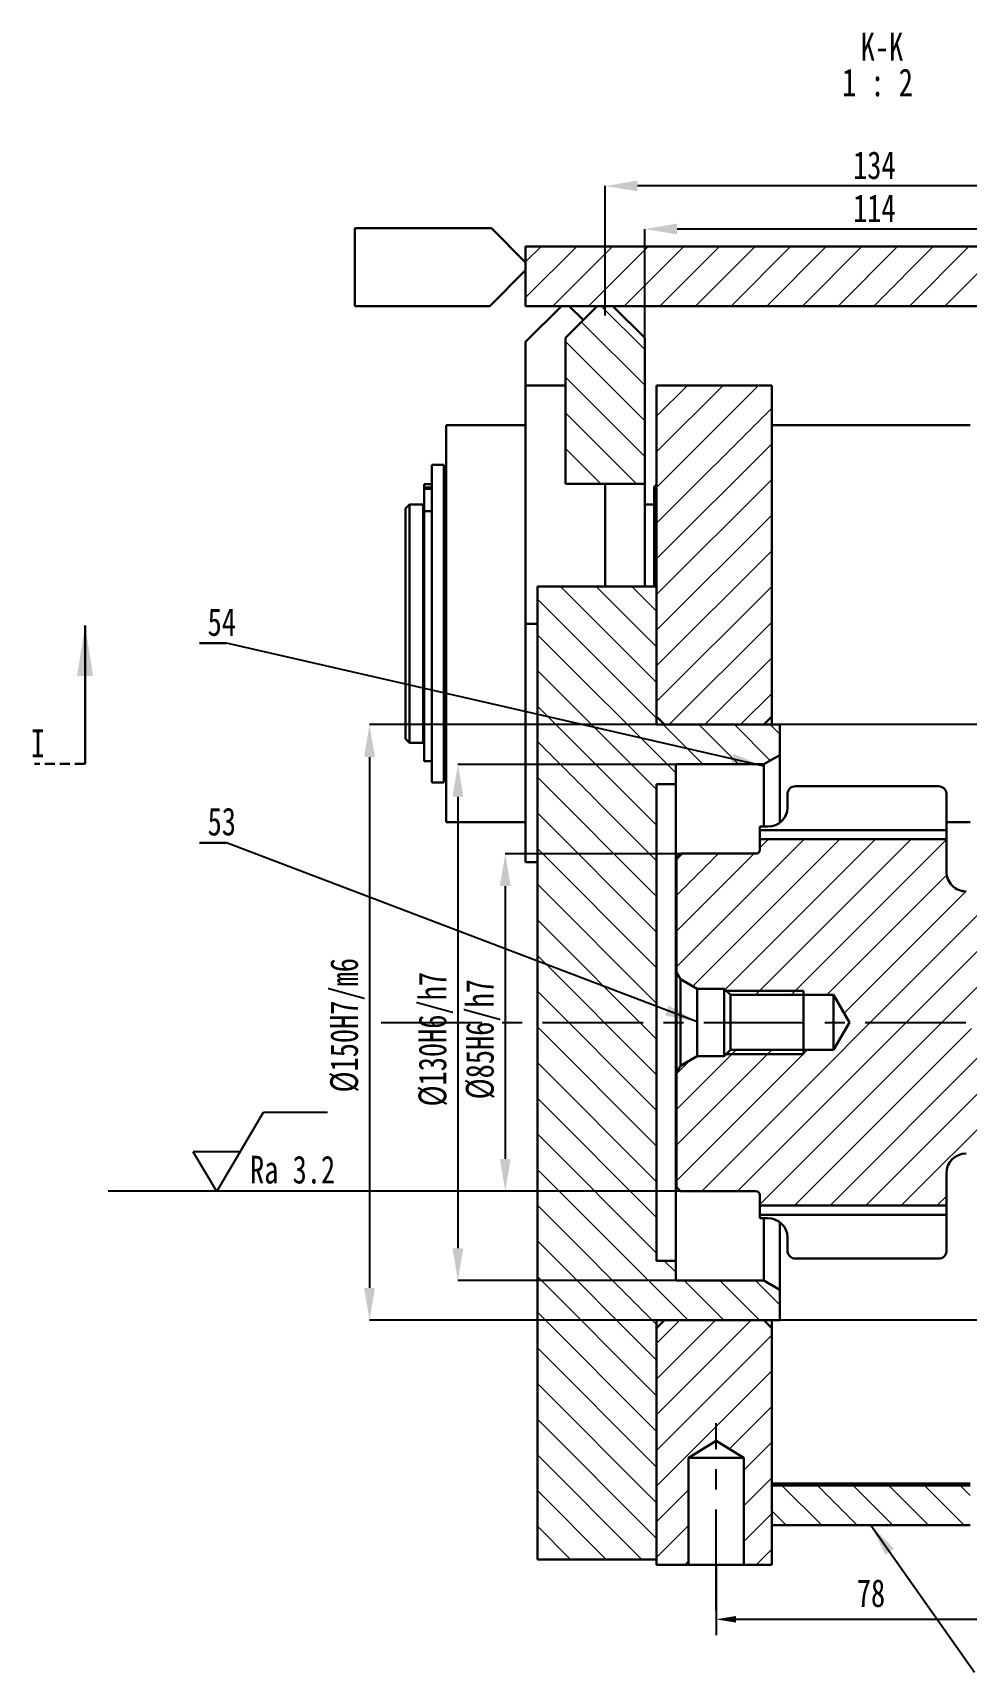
# Model space of a CAD drawing. Header units: millimetres. Extents: x 0 to 1189, y 0 to 841.
# Drawn here: x 609.5 to 727, y 287.4 to 493.8 of the extents above; entities that cross this region are included whole.
import ezdxf

# ---------------------------------------------------------------- set-up
doc = ezdxf.new("R2010")
doc.units = ezdxf.units.MM
doc.header["$PDSIZE"] = -1
doc.linetypes.add('CENTERX2', pattern=[20.32, 12.7, -2.54, 2.54, -2.54])
doc.linetypes.add('HIDDEN', pattern=[1.905, 1.27, -0.635])
doc.layers.get('0').update_dxf_attribs({"lineweight": 30})
doc.layers.add('10', color=7, linetype='Continuous', lineweight=25)
doc.layers.add('剖面线层', color=2, linetype='Continuous', lineweight=15)
doc.layers.add('图层11', color=7, linetype='CENTERX2')
doc.styles.add('SLDTEXTSTYLE0', font='hyswlongfangsong.ttf')
doc.styles.get("Standard").update_dxf_attribs({"font": 'hyswlongfangsong.ttf'})
doc.dimstyles.new('ISO-25', dxfattribs={"dimtxt": 2.5, "dimasz": 2.5, "dimexe": 1.25, "dimexo": 0.625, "dimtad": 1, "dimtxsty": 'Standard', "dimcen": 2.5, "dimadec": 0, "dimazin": 0, "dimtfac": 1, "dimtmove": 0, "dimatfit": 3, "dimfxl": 1, "dimarcsym": 0})
doc.dimstyles.new('SLDDIMSTYLE0', dxfattribs={"dimtxt": 3.5, "dimasz": 4.08, "dimexe": 0, "dimexo": 0.0625, "dimgap": 0.875, "dimtad": 2, "dimlfac": 2, "dimrnd": 1e-09, "dimzin": 12, "dimdsep": 46, "dimtxsty": 'SLDTEXTSTYLE0', "dimsah": 1, "dimcen": 0.09, "dimadec": 0, "dimazin": 3, "dimtfac": 1, "dimtofl": 0, "dimtmove": 0, "dimatfit": 3, "dimfxl": 1, "dimfrac": 2, "dimtolj": 1, "dimtzin": 12, "dimarcsym": 0})
doc.dimstyles.new('SLDDIMSTYLE3', dxfattribs={"dimtxt": 0.18, "dimasz": 4.08, "dimexe": 0, "dimexo": 0.0625, "dimgap": 0, "dimtad": 0, "dimtih": 1, "dimtoh": 1, "dimdec": 0, "dimrnd": 1e-09, "dimzin": 0, "dimdsep": 46, "dimtxsty": 'Standard', "dimsah": 1, "dimcen": 0.09, "dimadec": 0, "dimazin": 0, "dimtfac": 4.08, "dimtdec": 0, "dimtofl": 0, "dimtmove": 0, "dimatfit": 3, "dimfxl": 1, "dimfrac": 2, "dimtolj": 1, "dimtzin": 0, "dimarcsym": 0})
doc.dimstyles.new('SLDDIMSTYLE8', dxfattribs={"dimtxt": 3.5, "dimasz": 4.08, "dimexe": 0, "dimexo": 0.0625, "dimgap": 0.875, "dimtad": 2, "dimlfac": 2, "dimrnd": 1e-09, "dimzin": 12, "dimdsep": 46, "dimtxsty": 'SLDTEXTSTYLE0', "dimsah": 1, "dimcen": 0.09, "dimadec": 0, "dimazin": 3, "dimtfac": 1, "dimtofl": 0, "dimtmove": 0, "dimatfit": 3, "dimfxl": 1, "dimfrac": 2, "dimtolj": 1, "dimarcsym": 0})

# ---------------------------------------------------------------- blocks, each defined once
blk = doc.blocks.new('_D_34')
at = {"layer": '10', "color": 0, "lineweight": -2}
for p, q in [((686.54, 455.51), (686.54, 469.14)), ((739.46, 469.14), (690.62, 469.14)), ((743.54, 455.51), (743.54, 469.14))]:
    blk.add_line(p, q, dxfattribs=at)
at = {"layer": '10', "color": 0}
for points in [[(690.62, 469.82), (690.62, 468.46), (686.54, 469.14)], [(739.46, 469.82), (739.46, 468.46), (743.54, 469.14)]]:
    blk.add_solid(points, dxfattribs=at)
at = {"layer": 'Defpoints', "color": 0}
for p in [(686.54, 469.14), (686.54, 455.44), (743.54, 455.44)]:
    blk.add_point(p, dxfattribs=at)
at = {"layer": '10', "color": 0, "insert": (715.46, 473.51), "char_height": 3.5, "attachment_point": 2, "style": 'SLDTEXTSTYLE0'}
blk.add_mtext('\\A1;114', dxfattribs=at)
blk = doc.blocks.new('_D_35')
at = {"layer": '10', "color": 0, "lineweight": -2}
for p, q in [((681.54, 458.25), (681.54, 474.56)), ((744.46, 474.56), (685.62, 474.56)), ((748.54, 457.55), (748.54, 474.56))]:
    blk.add_line(p, q, dxfattribs=at)
at = {"layer": '10', "color": 0}
for points in [[(685.62, 475.24), (685.62, 473.88), (681.54, 474.56)], [(744.46, 475.24), (744.46, 473.88), (748.54, 474.56)]]:
    blk.add_solid(points, dxfattribs=at)
at = {"layer": 'Defpoints', "color": 0}
for p in [(681.54, 474.56), (681.54, 458.19), (748.54, 457.49)]:
    blk.add_point(p, dxfattribs=at)
at = {"layer": '10', "color": 0, "insert": (715.46, 478.93), "char_height": 3.5, "attachment_point": 2, "style": 'SLDTEXTSTYLE0'}
blk.add_mtext('\\A1;134', dxfattribs=at)
blk = doc.blocks.new('_D_36')
at = {"layer": '10', "color": 0, "lineweight": -2}
for p, q in [((690.98, 390.49), (668.97, 390.49)), ((668.97, 386.41), (668.97, 352.07)), ((690.98, 347.99), (668.97, 347.99))]:
    blk.add_line(p, q, dxfattribs=at)
at = {"layer": '10', "color": 0}
for points in [[(668.29, 386.41), (669.65, 386.41), (668.97, 390.49)], [(668.29, 352.07), (669.65, 352.07), (668.97, 347.99)]]:
    blk.add_solid(points, dxfattribs=at)
at = {"layer": 'Defpoints', "color": 0}
for p in [(691.04, 390.49), (668.97, 347.99), (691.04, 347.99)]:
    blk.add_point(p, dxfattribs=at)
at = {"layer": '10', "color": 0, "insert": (664.01, 367.13), "char_height": 3.5, "attachment_point": 2, "rotation": 90, "style": 'SLDTEXTSTYLE0'}
blk.add_mtext('\\A1;%%c85H6/h7', dxfattribs=at)
blk = doc.blocks.new('_D_37')
at = {"layer": '10', "color": 0, "lineweight": -2}
for p, q in [((690.38, 401.74), (663, 401.74)), ((663, 397.66), (663, 340.82)), ((690.38, 336.74), (663, 336.74))]:
    blk.add_line(p, q, dxfattribs=at)
at = {"layer": '10', "color": 0}
for points in [[(662.32, 397.66), (663.68, 397.66), (663, 401.74)], [(662.32, 340.82), (663.68, 340.82), (663, 336.74)]]:
    blk.add_solid(points, dxfattribs=at)
at = {"layer": 'Defpoints', "color": 0}
for p in [(690.44, 401.74), (663, 336.74), (690.44, 336.74)]:
    blk.add_point(p, dxfattribs=at)
at = {"layer": '10', "color": 0, "insert": (658.04, 367.13), "char_height": 3.5, "attachment_point": 2, "rotation": 90, "style": 'SLDTEXTSTYLE0'}
blk.add_mtext('\\A1;%%c130H6/h7', dxfattribs=at)
blk = doc.blocks.new('_D_40')
at = {"layer": '10', "color": 0, "lineweight": -2}
for p, q in [((728.48, 406.74), (651.87, 406.74)), ((651.87, 402.66), (651.87, 335.82)), ((728.48, 331.74), (651.87, 331.74))]:
    blk.add_line(p, q, dxfattribs=at)
at = {"layer": '10', "color": 0}
for points in [[(651.19, 402.66), (652.55, 402.66), (651.87, 406.74)], [(651.19, 335.82), (652.55, 335.82), (651.87, 331.74)]]:
    blk.add_solid(points, dxfattribs=at)
at = {"layer": 'Defpoints', "color": 0}
for p in [(728.54, 406.74), (651.87, 331.74), (728.54, 331.74)]:
    blk.add_point(p, dxfattribs=at)
at = {"layer": '10', "color": 0, "insert": (646.91, 368.89), "char_height": 3.5, "attachment_point": 2, "rotation": 90, "style": 'SLDTEXTSTYLE0'}
blk.add_mtext('\\A1;%%c150H7/m6', dxfattribs=at)
blk = doc.blocks.new('SW_NOTE_47')
at = {"layer": '10', "color": 0, "char_height": 3.5, "attachment_point": 2, "style": 'SLDTEXTSTYLE0'}
for s, insert in [('K-K', (3.94, 4.51)), ('1 : 2', (3.37, 0.01))]:
    blk.add_mtext(s, dxfattribs=dict(at, insert=insert))
blk = doc.blocks.new('SW_NOTE_55')
at = {"layer": '10', "color": 0}
for p, q in [((-3.4, 0), (0, 0)), ((0, 0), (-3.4, 0)), ((-3.4, 0), (0, 0)), ((0, 0), (-3.4, 0)), ((-3.4, 0), (0, 0)), ((0, 0), (-3.4, 0))]:
    blk.add_line(p, q, dxfattribs=at)
at = {"layer": '10', "color": 0, "insert": (-0.61, 4.44), "char_height": 3.5, "attachment_point": 2, "style": 'SLDTEXTSTYLE0'}
blk.add_mtext('53', dxfattribs=at)
blk = doc.blocks.new('SW_NOTE_56')
at = {"layer": '10', "color": 0}
for p, q in [((-3.4, 0), (0, 0)), ((0, 0), (-3.4, 0)), ((-3.4, 0), (0, 0)), ((0, 0), (-3.4, 0)), ((-3.4, 0), (0, 0)), ((0, 0), (-3.4, 0))]:
    blk.add_line(p, q, dxfattribs=at)
at = {"layer": '10', "color": 0, "insert": (-0.61, 4.44), "char_height": 3.5, "attachment_point": 2, "style": 'SLDTEXTSTYLE0'}
blk.add_mtext('54', dxfattribs=at)
blk = doc.blocks.new('SW_SFSYMBOL_4')
at = {"layer": '10', "color": 0}
for p, q in [((-4.2, 0), (1.7, 10)), ((1.7, 10), (9.75, 10)), ((-4.2, 0), (-7.15, 5)), ((-1.25, 5), (-7.15, 5))]:
    blk.add_line(p, q, dxfattribs=at)
at = {"layer": '10', "color": 0, "insert": (0, 4.51), "char_height": 3.5, "attachment_point": 1, "style": 'SLDTEXTSTYLE0'}
blk.add_mtext('Ra 3.2', dxfattribs=at)
blk = doc.blocks.new('*D153')
at = {"layer": 'Defpoints', "color": 0, "linetype": 'Continuous'}
for p in [(695.54, 300.94), (734.54, 300.94), (734.54, 294.1)]:
    blk.add_point(p, dxfattribs=at)
at = {"layer": '图层11', "color": 0, "linetype": 'Continuous', "lineweight": -2}
for p, q in [((695.54, 300.94), (695.54, 292.1)), ((734.54, 300.94), (734.54, 292.1)), ((698.04, 294.1), (732.04, 294.1))]:
    blk.add_line(p, q, dxfattribs=at)
at = {"layer": '图层11', "color": 0, "linetype": 'Continuous'}
for points in [[(698.04, 294.51), (698.04, 293.68), (695.54, 294.1)], [(732.04, 294.51), (732.04, 293.68), (734.54, 294.1)]]:
    blk.add_solid(points, dxfattribs=at)
at = {"layer": '图层11', "color": 0, "linetype": 'Continuous', "insert": (715.04, 297.37), "char_height": 3.5, "attachment_point": 5}
blk.add_mtext('78', dxfattribs=at)

msp = doc.modelspace()

# ---------------------------------------------------------------- hatches: boundary and pattern name
at = {"layer": '剖面线层', "linetype": 'Continuous'}
h = msp.add_hatch(dxfattribs=at)
h.set_pattern_fill('ANSI31', style=0)
h.paths.add_polyline_path([(671.5391, 466.9445), (671.5391, 459.4445), (758.5391, 459.4445), (758.5391, 466.9445)], flags=0)
h = msp.add_hatch(dxfattribs=at)
h.set_pattern_fill('ANSI31', angle=90, style=0)
h.paths.add_polyline_path([(686.5391, 455.4445), (682.5391, 459.4445), (680.5391, 459.4445), (676.5391, 455.4445), (676.5391, 437.0445), (686.5391, 437.0445)], flags=0)
h = msp.add_hatch(dxfattribs=at)
h.set_pattern_fill('ANSI31', style=0)
h.paths.add_polyline_path([(701.5392, 406.7445), (702.5391, 407.7443), (702.5391, 449.4445), (688.0391, 449.4445), (688.0391, 407.7443), (689.0389, 406.7445)], flags=0)
h = msp.add_hatch(dxfattribs=at)
h.set_pattern_fill('ANSI31', angle=90, style=0)
h.paths.add_polyline_path([(690.4391, 339.2445), (688.0391, 339.2445), (688.0391, 399.2445), (690.4391, 399.2445), (690.4391, 401.7445), (701.539, 401.7445), (703.5391, 402.8992), (703.5391, 406.7445), (688.0391, 406.7445), (688.0391, 424.1445), (673.0391, 424.1445), (673.0391, 301.6445), (688.0391, 301.6445), (688.0391, 331.7445), (703.5391, 331.7445), (703.5391, 335.5898), (701.539, 336.7445), (690.4391, 336.7445)], flags=0)
h = msp.add_hatch(dxfattribs=at)
h.set_pattern_fill('ANSI31', style=0)
edge = h.paths.add_edge_path(flags=0)
edge.add_line((749.0391, 375.5695), (749.0391, 381.2445))
edge.add_line((749.0391, 381.2445), (748.5391, 381.7445))
edge.add_line((748.5391, 381.7445), (733.0391, 381.7445))
edge.add_line((733.0391, 381.7445), (733.0391, 383.7445))
edge.add_line((733.0391, 383.7445), (732.5391, 384.2445))
edge.add_line((732.5391, 384.2445), (727.0391, 384.2445))
edge.add_line((727.0391, 384.2445), (727.0391, 385.7445))
edge.add_arc((727.0391, 388.2445), 2.5, 179.999915, 270, ccw=False)
edge.add_line((724.5391, 388.2445), (724.5391, 392.3065))
edge.add_line((724.5391, 392.3065), (701.0391, 392.3065))
edge.add_line((701.0391, 392.3065), (701.0391, 390.9945))
edge.add_arc((700.5391, 390.9945), 0.5, 270, 359.99993, ccw=False)
edge.add_line((700.5391, 390.4945), (691.0391, 390.4945))
edge.add_line((691.0391, 390.4945), (690.5391, 389.9945))
edge.add_line((690.5391, 389.9945), (690.5391, 375.5695))
edge.add_line((690.5391, 375.5695), (691.0361, 374.7087))
edge.add_line((691.0361, 374.7087), (693.1391, 373.4945))
edge.add_line((693.1391, 373.4945), (696.5391, 373.4945))
edge.add_line((696.5391, 373.4945), (697.3303, 372.7032))
edge.add_line((697.3303, 372.7032), (710.3303, 372.7032))
edge.add_line((710.3303, 372.7032), (712.3272, 369.2445))
edge.add_line((712.3272, 369.2445), (710.3303, 365.7857))
edge.add_line((710.3303, 365.7857), (697.3303, 365.7857))
edge.add_line((697.3303, 365.7857), (696.5391, 364.9945))
edge.add_line((696.5391, 364.9945), (693.1391, 364.9945))
edge.add_line((693.1391, 364.9945), (691.0361, 363.7803))
edge.add_line((691.0361, 363.7803), (690.5391, 362.9195))
edge.add_line((690.5391, 362.9195), (690.5391, 348.4945))
edge.add_line((690.5391, 348.4945), (691.0391, 347.9945))
edge.add_line((691.0391, 347.9945), (700.5391, 347.9945))
edge.add_arc((700.5391, 347.4945), 0.5, 0, 90, ccw=False)
edge.add_line((701.0391, 347.4945), (701.0391, 346.1825))
edge.add_line((701.0391, 346.1825), (724.5391, 346.1825))
edge.add_line((724.5391, 346.1825), (724.5391, 350.2445))
edge.add_arc((727.0391, 350.2445), 2.5, 90, 180, ccw=False)
edge.add_line((727.0391, 352.7445), (727.0391, 354.2445))
edge.add_line((727.0391, 354.2445), (732.5391, 354.2445))
edge.add_line((732.5391, 354.2445), (733.0391, 354.7445))
edge.add_line((733.0391, 354.7445), (733.0391, 356.7445))
edge.add_line((733.0391, 356.7445), (748.5391, 356.7445))
edge.add_line((748.5391, 356.7445), (749.0391, 357.2445))
edge.add_line((749.0391, 357.2445), (749.0391, 362.9195))
edge.add_line((749.0391, 362.9195), (748.5421, 363.7803))
edge.add_line((748.5421, 363.7803), (746.4391, 364.9945))
edge.add_line((746.4391, 364.9945), (743.0391, 364.9945))
edge.add_line((743.0391, 364.9945), (742.2478, 365.7857))
edge.add_line((742.2478, 365.7857), (729.2478, 365.7857))
edge.add_line((729.2478, 365.7857), (727.2509, 369.2445))
edge.add_line((727.2509, 369.2445), (729.2478, 372.7032))
edge.add_line((729.2478, 372.7032), (742.2478, 372.7032))
edge.add_line((742.2478, 372.7032), (743.0391, 373.4945))
edge.add_line((743.0391, 373.4945), (746.4391, 373.4945))
edge.add_line((746.4391, 373.4945), (748.5421, 374.7087))
edge.add_line((748.5421, 374.7087), (749.0391, 375.5695))
h = msp.add_hatch(dxfattribs=at)
h.set_pattern_fill('ANSI31', style=0)
h.paths.add_polyline_path([(699.0391, 314.4445), (699.0391, 300.9445), (702.5391, 300.9445), (702.5391, 330.7446), (701.5392, 331.7445), (689.0389, 331.7445), (688.0391, 330.7446), (688.0391, 300.9445), (692.0391, 300.9445), (692.0391, 314.4445), (695.5391, 316.5475)], flags=0)
h = msp.add_hatch(dxfattribs=at)
h.set_pattern_fill('ANSI31', angle=90, style=0)
h.paths.add_polyline_path([(702.5391, 310.9445), (702.5391, 305.9445), (727.5391, 305.9445), (727.5391, 310.9445)], flags=0)

# ---------------------------------------------------------------- linework, layer by layer
at = {"color": 7, "linetype": 'Continuous'}
for p, q in [((667.2391, 469.2445), (650.0391, 469.2445)), ((650.0391, 469.2445), (650.0391, 459.4445)), ((671.5391, 464.9445), (667.2391, 469.2445)), ((671.5391, 466.9445), (758.5391, 466.9445)), ((671.5391, 466.9445), (671.5391, 459.4445)), ((667.0391, 459.4445), (671.5391, 463.9445)), ((650.0391, 459.4445), (667.0391, 459.4445)), ((671.5391, 459.4445), (758.5391, 459.4445)), ((676.0391, 459.4445), (671.5391, 454.9445)), ((680.5391, 459.4445), (676.5391, 455.4445)), ((677.0391, 459.4445), (678.7891, 457.6945)), ((682.5391, 459.4445), (680.5391, 459.4445)), ((686.5391, 455.4445), (682.5391, 459.4445)), ((671.5391, 454.9445), (671.5391, 449.4445)), ((676.5391, 437.0445), (676.5391, 455.4445)), ((686.5391, 437.0445), (686.5391, 455.4445)), ((676.5391, 449.4445), (671.5391, 449.4445)), ((671.5391, 419.4445), (671.5391, 449.4445)), ((688.0391, 407.7443), (688.0391, 449.4445)), ((702.5391, 449.4445), (688.0391, 449.4445)), ((702.5391, 407.7443), (702.5391, 449.4445)), ((671.5391, 444.4445), (661.5391, 444.4445)), ((661.5391, 444.4445), (661.5391, 394.4445)), ((727.5391, 444.4445), (702.5391, 444.4445)), ((661.2391, 439.4445), (659.7391, 439.4445)), ((659.7391, 439.4445), (659.7391, 399.4445)), ((661.2391, 399.4445), (661.2391, 439.4445)), ((659.7391, 437.0143), (658.7391, 437.0143)), ((658.7391, 437.0143), (658.7391, 436.5864)), ((658.7391, 436.5864), (659.7391, 436.5864)), ((658.7391, 436.5864), (658.7391, 436.4093)), ((658.7391, 436.4093), (659.7391, 436.4093)), ((658.7391, 433.6123), (658.7391, 436.4093)), ((661.5391, 436.9945), (661.2391, 436.6945)), ((676.5391, 437.0445), (686.5391, 437.0445)), ((681.5391, 437.0445), (681.5391, 424.1445)), ((686.5391, 424.1445), (686.5391, 437.0445)), ((688.0391, 436.9945), (687.7391, 436.6945)), ((687.7391, 436.6945), (687.7391, 424.1445)), ((656.8891, 434.4445), (656.3891, 433.9444)), ((656.3891, 433.9444), (656.3891, 404.9445)), ((658.6391, 434.4445), (656.8891, 434.4445)), ((656.8891, 434.4445), (656.8891, 404.4445)), ((658.6391, 434.4445), (658.6391, 404.4445)), ((658.7391, 433.6945), (658.6391, 433.6945)), ((659.7391, 433.6123), (658.7391, 433.6123)), ((658.7391, 433.6123), (658.7391, 402.1345)), ((687.7391, 434.4445), (686.5391, 434.4445)), ((688.0391, 424.1445), (673.0391, 424.1445)), ((673.0391, 301.6445), (673.0391, 424.1445)), ((688.0391, 406.7445), (688.0391, 424.1445)), ((616.0382, 401.8057), (616.0382, 419.2155)), ((671.5391, 419.4445), (671.5391, 389.4445)), ((689.0389, 406.7445), (688.0391, 407.7443)), ((703.5391, 406.7445), (688.0391, 406.7445)), ((701.5392, 406.7445), (689.0389, 406.7445)), ((702.5391, 407.7443), (701.5392, 406.7445)), ((702.5391, 407.7443), (702.5391, 406.7445)), ((703.5391, 402.8992), (703.5391, 406.7445)), ((656.3891, 404.9445), (656.8891, 404.4445)), ((658.6391, 405.1945), (658.7391, 405.1945)), ((656.8891, 404.4445), (658.6391, 404.4445)), ((703.5391, 402.8992), (701.539, 401.7445)), ((703.5391, 402.8992), (703.5391, 394.4429)), ((658.7391, 402.1345), (659.7391, 402.1345)), ((661.2391, 402.1945), (661.5391, 401.8945)), ((701.539, 401.7445), (690.4391, 401.7445)), ((690.4391, 399.2445), (690.4391, 401.7445)), ((701.539, 393.9075), (701.539, 401.7445)), ((659.7391, 399.4445), (661.2391, 399.4445)), ((690.4391, 399.2445), (688.0391, 399.2445)), ((688.0391, 339.2445), (688.0391, 399.2445)), ((690.4391, 399.2445), (690.4391, 339.2445)), ((723.5391, 398.9741), (705.5391, 398.9741)), ((704.5391, 398.1054), (704.5391, 396.3062)), ((724.5391, 398.1054), (724.5391, 393.4619)), ((661.5391, 394.4445), (671.5391, 394.4445)), ((703.5391, 394.4445), (703.5481, 394.4445)), ((724.5391, 394.4445), (727.5391, 394.4445)), ((701.0391, 393.9075), (702.0391, 393.9075)), ((701.0391, 393.9075), (701.0391, 393.4619)), ((701.0391, 393.4619), (724.5391, 393.4619)), ((701.0391, 393.4619), (701.0391, 392.3065)), ((724.5391, 392.3065), (701.0391, 392.3065)), ((701.0391, 390.9945), (701.0391, 392.3065)), ((724.5391, 393.4619), (724.5391, 392.3065)), ((724.5391, 388.2445), (724.5391, 392.3065)), ((691.0391, 390.4945), (690.5391, 389.9945)), ((700.5391, 390.4945), (691.0391, 390.4945)), ((671.5391, 389.4445), (673.0391, 389.4445)), ((690.5391, 389.9945), (690.5391, 375.5695)), ((691.0361, 374.7087), (690.5391, 375.5695)), ((690.5391, 362.9195), (690.5391, 375.5695)), ((693.1391, 373.4945), (691.0361, 374.7087)), ((691.0361, 374.7087), (691.0361, 363.7803)), ((696.5391, 373.4945), (693.1391, 373.4945)), ((693.1391, 373.4945), (693.1391, 364.9945)), ((697.3303, 372.7032), (696.5391, 373.4945)), ((696.5391, 373.4945), (696.5391, 373.2445)), ((696.5391, 365.2445), (696.5391, 373.2445)), ((706.5391, 373.2445), (696.5391, 373.2445)), ((710.3303, 372.7032), (697.3303, 372.7032)), ((697.3303, 372.7032), (697.3303, 365.7857)), ((706.5391, 372.7033), (706.5391, 373.2445)), ((706.5391, 372.7033), (706.5391, 372.6995)), ((706.5391, 372.6995), (706.5391, 365.7857)), ((712.3272, 369.2445), (710.3303, 372.7032)), ((710.3303, 372.7032), (710.3303, 365.7857)), ((710.3303, 365.7857), (712.3272, 369.2445)), ((696.5391, 364.9945), (697.3303, 365.7857)), ((697.3303, 365.7857), (710.3303, 365.7857)), ((706.5391, 365.2445), (706.5391, 365.7857)), ((690.5391, 362.9195), (691.0361, 363.7803)), ((691.0361, 363.7803), (693.1391, 364.9945)), ((693.1391, 364.9945), (696.5391, 364.9945)), ((696.5391, 365.2445), (706.5391, 365.2445)), ((696.5391, 365.2445), (696.5391, 364.9945)), ((690.5391, 362.9195), (690.5391, 348.4945)), ((724.5391, 346.1825), (724.5391, 350.2445)), ((690.5391, 348.4945), (691.0391, 347.9945)), ((691.0391, 347.9945), (700.5391, 347.9945)), ((701.0391, 346.1825), (701.0391, 347.4945)), ((701.0391, 346.1825), (724.5391, 346.1825)), ((701.0391, 346.1825), (701.0391, 345.0303)), ((724.5391, 345.0303), (701.0391, 345.0303)), ((701.0391, 345.0303), (701.0391, 344.5848)), ((724.5391, 346.1825), (724.5391, 345.0303)), ((724.5391, 345.0303), (724.5391, 340.3909)), ((702.0391, 344.5848), (701.0391, 344.5848)), ((701.539, 336.7445), (701.539, 344.5848)), ((703.5391, 344.0416), (703.5391, 335.5898)), ((704.5391, 342.1879), (704.5391, 340.3909)), ((688.0391, 339.2445), (690.4391, 339.2445)), ((690.4391, 336.7445), (690.4391, 339.2445)), ((705.5391, 339.5236), (723.5391, 339.5236)), ((690.4391, 336.7445), (701.539, 336.7445)), ((701.539, 336.7445), (703.5391, 335.5898)), ((703.5391, 331.7445), (703.5391, 335.5898)), ((688.0391, 331.7445), (703.5391, 331.7445)), ((688.0391, 301.6445), (688.0391, 331.7445)), ((688.0391, 330.7446), (689.0389, 331.7445)), ((688.0391, 300.9445), (688.0391, 330.7446)), ((689.0389, 331.7445), (701.5392, 331.7445)), ((701.5392, 331.7445), (702.5391, 330.7446)), ((702.5391, 331.7445), (702.5391, 330.7446)), ((702.5391, 300.9445), (702.5391, 330.7446)), ((695.5391, 316.5475), (692.0391, 314.4445)), ((699.0391, 314.4445), (695.5391, 316.5475)), ((692.0391, 314.4445), (692.0391, 300.9445)), ((692.0391, 314.4445), (699.0391, 314.4445)), ((699.0391, 300.9445), (699.0391, 314.4445)), ((727.5391, 311.1813), (702.5391, 311.1813)), ((702.5391, 310.9445), (727.5391, 310.9445)), ((702.5391, 310.9445), (702.5391, 305.9445)), ((702.5391, 305.9445), (727.5391, 305.9445)), ((673.0391, 301.6445), (688.0391, 301.6445)), ((688.0391, 300.9445), (692.0391, 300.9445)), ((699.0391, 300.9445), (692.0391, 300.9445)), ((699.0391, 300.9445), (702.5391, 300.9445))]:
    msp.add_line(p, q, dxfattribs=at)
at = {"color": 8, "linetype": 'Continuous'}
msp.add_line((673.0391, 419.4445), (671.5391, 419.4445), dxfattribs=at)
at = {"color": 7, "linetype": 'HIDDEN'}
msp.add_line((616.0382, 401.8057), (609.6882, 401.8057), dxfattribs=at)
at = {"color": 7, "linetype": 'Continuous'}
for centre, radius, start, end in [((705.4746, 398.0384), 0.9379, 86.056725, 175.90266), ((723.5844, 398.0164), 0.9588, 5.328888, 92.711727), ((702.0671, 396.3804), 2.4731, 269.349785, 358.280699), ((700.5391, 390.9945), 0.5, 270, 359.99993), ((727.0391, 388.2445), 2.5, 179.999915, 270), ((727.0391, 350.2445), 2.5, 90, 180), ((700.5391, 347.4945), 0.5, 360, 90), ((702.0802, 342.1255), 2.4596, 1.453917, 90.958467), ((705.4932, 340.481), 0.9584, 185.389052, 272.741158), ((723.6042, 340.4587), 0.9373, 266.017202, 355.852588)]:
    msp.add_arc(centre, radius, start, end, dxfattribs=at)
msp.add_solid([(616.0382, 419.2155), (615.0222, 412.8655), (617.0542, 412.8655)], dxfattribs=at)
at = {"layer": '10'}
msp.add_line((691.0391, 347.9945), (618.9426, 347.9945), dxfattribs=at)
at = {"layer": '图层11', "linetype": 'CENTERX2'}
msp.add_line((653.3303, 369.2445), (822.0934, 369.2445), dxfattribs=at)
at = {"layer": '图层11'}
msp.add_line((695.5391, 295.2177), (695.5391, 318.7723), dxfattribs=at)

# ---------------------------------------------------------------- block references
at = {"layer": '10'}
for name, p in [('SW_NOTE_47', (712.4894, 489.3343)), ('SW_NOTE_56', (633.871, 416.9779)), ('SW_NOTE_55', (633.871, 391.8506)), ('SW_SFSYMBOL_4', (636.8257, 347.9584))]:
    msp.add_blockref(name, p, dxfattribs=at)

# ---------------------------------------------------------------- texts
at = {"color": 7, "linetype": 'Continuous', "insert": (609.2001, 406.1389), "char_height": 3.5, "attachment_point": 1, "style": 'SLDTEXTSTYLE0'}
msp.add_mtext('I', dxfattribs=at)

# ---------------------------------------------------------------- dimensions: what is measured, and where the dimension line sits
at = {"layer": '10'}
for base, p1, p2, picture, middle in [((681.5391, 474.5556), (748.5391, 457.485), (681.5391, 458.1852), '_D_35', (715.457, 474.5556)), ((686.5391, 469.1386), (743.5391, 455.4445), (686.5391, 455.4445), '_D_34', (715.457, 469.1386))]:
    dim = msp.add_linear_dim(base=base, p1=p1, p2=p2, dimstyle='SLDDIMSTYLE0', dxfattribs=at)
    dim.commit()
    dim.dimension.update_dxf_attribs({"geometry": picture, "text_midpoint": middle, "dimtype": 160})
for base, p1, p2, angle, text, picture, middle in [((651.8688, 331.7445), (728.5389, 406.7445), (728.5389, 331.7445), 90, '%%c<>H7/m6', '_D_40', (651.8688, 368.8904)), ((663.0034, 336.7445), (690.4391, 401.7445), (690.4391, 336.7445), 90, '%%c<>H6/h7', '_D_37', (663.0034, 367.1261)), ((668.9732, 347.9945), (691.0391, 390.4945), (691.0391, 347.9945), 89.999999, '%%c<>H6/h7', '_D_36', (668.9732, 367.1261))]:
    dim = msp.add_linear_dim(base=base, p1=p1, p2=p2, angle=angle, text=text, dimstyle='SLDDIMSTYLE8', dxfattribs=at)
    dim.commit()
    dim.dimension.update_dxf_attribs({"geometry": picture, "text_midpoint": middle, "dimtype": 160})
at = {"layer": '图层11', "linetype": 'Continuous'}
dim = msp.add_linear_dim(base=(734.5391, 294.0954), p1=(695.5391, 300.9445), p2=(734.5391, 300.9445), text='78', dimstyle='ISO-25', override={"dimtxt": 3.5, "dimasz": 2.5, "dimexe": 2, "dimexo": 0, "dimgap": 1.524, "dimtih": 1, "dimtoh": 1, "dimlfac": 2, "dimzin": 0, "dimadec": 2, "dimtzin": 0}, dxfattribs=at)
dim.commit()
dim.dimension.update_dxf_attribs({"geometry": '*D153', "text_midpoint": (715.0391, 297.3694)})

# ---------------------------------------------------------------- leaders
at = {"layer": '10'}
for points in [[(701.539, 401.5047), (633.871, 416.9779)], [(693.1391, 369.3034), (633.871, 391.8506)], [(715.0391, 305.9445), (728.0985, 287.4363)]]:
    msp.add_leader(points, dimstyle='SLDDIMSTYLE3', dxfattribs=at)

doc.saveas('drawing.dxf')
